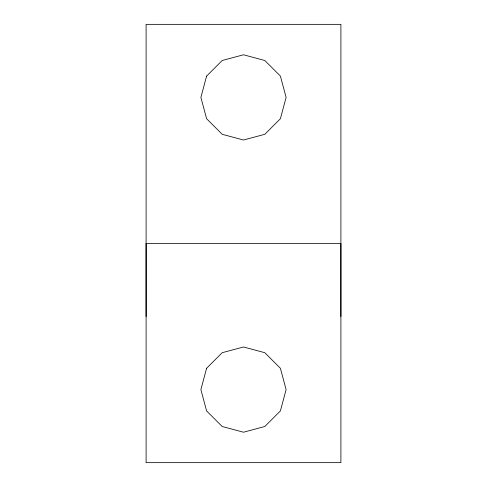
<?xml version="1.0" encoding="UTF-8"?>
<svg xmlns="http://www.w3.org/2000/svg" width="487" height="487" viewBox="0 0 487 487"><rect width="100%" height="100%" fill="white"/><g stroke="black" fill="none" stroke-linecap="round" stroke-linejoin="round"><path stroke-width="0.73" d="M340.9 316.55L340.9 24.35L146.1 24.35L146.1 316.55M146.1 243.5L146.1 462.65L340.9 462.65L340.9 243.5L146.1 243.5M206.598 76.094L200.888 97.4L206.598 118.706L222.194 134.302L243.5 140.013L264.806 134.302L280.402 118.706L286.113 97.4L280.402 76.094L264.806 60.498L243.5 54.788L222.194 60.498L206.598 76.094M206.598 368.294L200.888 389.6L206.598 410.906L222.194 426.502L243.5 432.213L264.806 426.502L280.402 410.906L286.113 389.6L280.402 368.294L264.806 352.698L243.5 346.988L222.194 352.698L206.598 368.294"/></g></svg>
